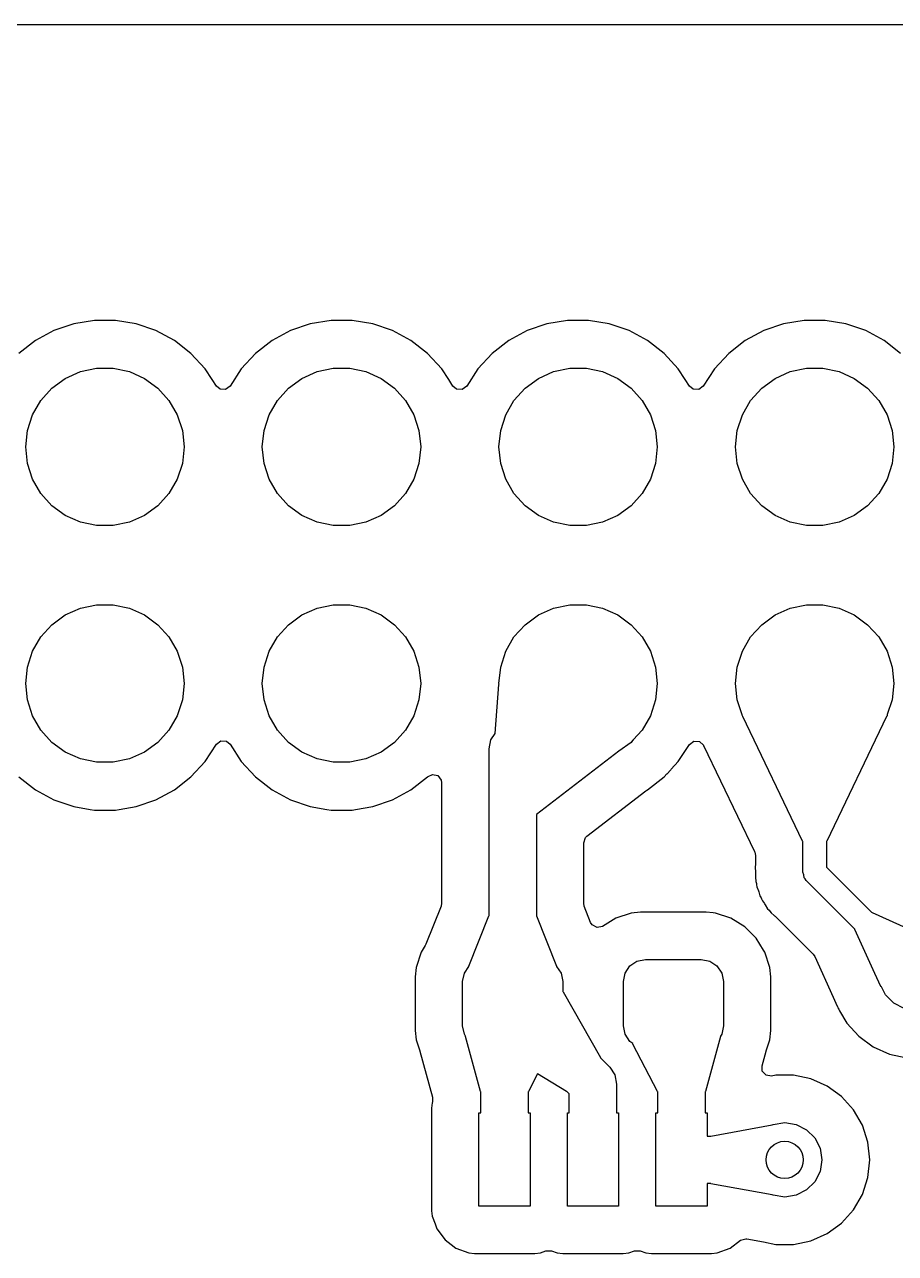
# Model space of a CAD drawing. Extents: x 106.8 to 191.4, y -142.2 to -57.6.
# Drawn here: x 139.31 to 148.66, y -70.8 to -57.61 of the extents above; entities that cross this region are included whole.
import ezdxf

# ---------------------------------------------------------------- set-up
doc = ezdxf.new("R2010")
doc.units = 0
doc.layers.add('BLACK', color=7, linetype='CONTINUOUS')

msp = doc.modelspace()

# ---------------------------------------------------------------- linework, layer by layer
at = {"layer": 'BLACK', "linetype": 'CONTINUOUS'}
for p, q in [((111.602, -57.6091), (186.522, -57.6091)), ((140.065, -60.7851), (139.842, -60.8222)), ((140.29, -60.7851), (140.065, -60.7851)), ((140.065, -60.7851), (140.065, -60.7851)), ((140.512, -60.8222), (140.29, -60.7851)), ((140.29, -60.7851), (140.29, -60.7851)), ((142.605, -60.7851), (142.382, -60.8222)), ((142.83, -60.7851), (142.605, -60.7851)), ((142.605, -60.7851), (142.605, -60.7851)), ((143.052, -60.8222), (142.83, -60.7851)), ((142.83, -60.7851), (142.83, -60.7851)), ((145.145, -60.7851), (144.922, -60.8222)), ((145.37, -60.7851), (145.145, -60.7851)), ((145.145, -60.7851), (145.145, -60.7851)), ((145.592, -60.8222), (145.37, -60.7851)), ((145.37, -60.7851), (145.37, -60.7851)), ((147.685, -60.7851), (147.462, -60.8222)), ((147.91, -60.7851), (147.685, -60.7851)), ((147.685, -60.7851), (147.685, -60.7851)), ((148.132, -60.8222), (147.91, -60.7851)), ((147.91, -60.7851), (147.91, -60.7851)), ((139.63, -60.8953), (139.432, -61.0024)), ((139.842, -60.8222), (139.63, -60.8953)), ((140.725, -60.8953), (140.512, -60.8222)), ((140.923, -61.0024), (140.725, -60.8953)), ((140.725, -60.8953), (140.725, -60.8953)), ((140.725, -60.8953), (140.725, -60.8953)), ((142.17, -60.8953), (141.972, -61.0024)), ((142.382, -60.8222), (142.17, -60.8953)), ((143.265, -60.8953), (143.052, -60.8222)), ((143.463, -61.0024), (143.265, -60.8953)), ((143.265, -60.8953), (143.265, -60.8953)), ((143.265, -60.8953), (143.265, -60.8953)), ((144.71, -60.8953), (144.512, -61.0024)), ((144.922, -60.8222), (144.71, -60.8953)), ((145.805, -60.8953), (145.592, -60.8222)), ((146.003, -61.0024), (145.805, -60.8953)), ((145.805, -60.8953), (145.805, -60.8953)), ((145.805, -60.8953), (145.805, -60.8953)), ((147.25, -60.8953), (147.052, -61.0024)), ((147.462, -60.8222), (147.25, -60.8953)), ((148.345, -60.8953), (148.132, -60.8222)), ((148.543, -61.0024), (148.345, -60.8953)), ((148.345, -60.8953), (148.345, -60.8953)), ((148.345, -60.8953), (148.345, -60.8953)), ((139.432, -61.0024), (139.254, -61.1407)), ((141.1, -61.1407), (140.923, -61.0024)), ((141.972, -61.0024), (141.794, -61.1407)), ((143.64, -61.1407), (143.463, -61.0024)), ((144.512, -61.0024), (144.334, -61.1407)), ((146.18, -61.1407), (146.003, -61.0024)), ((147.052, -61.0024), (146.874, -61.1407)), ((148.72, -61.1407), (148.543, -61.0024)), ((141.253, -61.3063), (141.1, -61.1407)), ((141.794, -61.1407), (141.641, -61.3063)), ((143.793, -61.3063), (143.64, -61.1407)), ((144.334, -61.1407), (144.181, -61.3063)), ((146.333, -61.3063), (146.18, -61.1407)), ((146.874, -61.1407), (146.721, -61.3063)), ((139.752, -61.4075), (139.914, -61.3352)), ((139.914, -61.3352), (140.088, -61.2983)), ((140.088, -61.2983), (140.266, -61.2983)), ((140.266, -61.2983), (140.44, -61.3352)), ((140.44, -61.3352), (140.602, -61.4075)), ((141.328, -61.421), (141.253, -61.3063)), ((141.641, -61.3063), (141.521, -61.4911)), ((142.292, -61.4075), (142.454, -61.3352)), ((142.454, -61.3352), (142.628, -61.2983)), ((142.628, -61.2983), (142.806, -61.2983)), ((142.806, -61.2983), (142.98, -61.3352)), ((142.98, -61.3352), (143.142, -61.4075)), ((143.868, -61.421), (143.793, -61.3063)), ((144.181, -61.3063), (144.061, -61.4911)), ((144.832, -61.4075), (144.994, -61.3352)), ((144.994, -61.3352), (145.168, -61.2983)), ((145.168, -61.2983), (145.346, -61.2983)), ((145.346, -61.2983), (145.52, -61.3352)), ((145.52, -61.3352), (145.682, -61.4075)), ((146.408, -61.421), (146.333, -61.3063)), ((146.721, -61.3063), (146.601, -61.4911)), ((147.372, -61.4075), (147.534, -61.3352)), ((147.534, -61.3352), (147.708, -61.2983)), ((147.708, -61.2983), (147.886, -61.2983)), ((147.886, -61.2983), (148.06, -61.3352)), ((148.06, -61.3352), (148.222, -61.4075)), ((139.608, -61.5119), (139.752, -61.4075)), ((140.602, -61.4075), (140.746, -61.5119)), ((141.374, -61.4911), (141.328, -61.421)), ((142.148, -61.5119), (142.292, -61.4075)), ((143.142, -61.4075), (143.286, -61.5119)), ((143.914, -61.4911), (143.868, -61.421)), ((144.688, -61.5119), (144.832, -61.4075)), ((145.682, -61.4075), (145.826, -61.5119)), ((146.454, -61.4911), (146.408, -61.421)), ((147.228, -61.5119), (147.372, -61.4075)), ((148.222, -61.4075), (148.366, -61.5119)), ((139.489, -61.644), (139.608, -61.5119)), ((140.746, -61.5119), (140.865, -61.644)), ((141.413, -61.5238), (141.374, -61.4911)), ((141.473, -61.5271), (141.413, -61.5238)), ((141.521, -61.4911), (141.473, -61.5271)), ((142.029, -61.644), (142.148, -61.5119)), ((143.286, -61.5119), (143.405, -61.644)), ((143.953, -61.5238), (143.914, -61.4911)), ((144.013, -61.5271), (143.953, -61.5238)), ((144.061, -61.4911), (144.013, -61.5271)), ((144.569, -61.644), (144.688, -61.5119)), ((145.826, -61.5119), (145.945, -61.644)), ((146.493, -61.5238), (146.454, -61.4911)), ((146.553, -61.5271), (146.493, -61.5238)), ((146.601, -61.4911), (146.553, -61.5271)), ((147.109, -61.644), (147.228, -61.5119)), ((148.366, -61.5119), (148.485, -61.644)), ((139.401, -61.7979), (139.489, -61.644)), ((140.865, -61.644), (140.954, -61.7979)), ((141.941, -61.7979), (142.029, -61.644)), ((143.405, -61.644), (143.494, -61.7979)), ((144.481, -61.7979), (144.569, -61.644)), ((145.945, -61.644), (146.034, -61.7979)), ((147.021, -61.7979), (147.109, -61.644)), ((148.485, -61.644), (148.574, -61.7979)), ((139.346, -61.9669), (139.401, -61.7979)), ((140.954, -61.7979), (141.009, -61.9669)), ((141.886, -61.9669), (141.941, -61.7979)), ((143.494, -61.7979), (143.549, -61.9669)), ((144.426, -61.9669), (144.481, -61.7979)), ((146.034, -61.7979), (146.089, -61.9669)), ((146.966, -61.9669), (147.021, -61.7979)), ((148.574, -61.7979), (148.629, -61.9669)), ((139.327, -62.1436), (139.346, -61.9669)), ((141.009, -61.9669), (141.027, -62.1436)), ((141.867, -62.1436), (141.886, -61.9669)), ((143.549, -61.9669), (143.567, -62.1436)), ((144.407, -62.1436), (144.426, -61.9669)), ((146.089, -61.9669), (146.107, -62.1436)), ((146.947, -62.1436), (146.966, -61.9669)), ((148.629, -61.9669), (148.647, -62.1436)), ((139.346, -62.3203), (139.327, -62.1436)), ((141.027, -62.1436), (141.009, -62.3203)), ((141.886, -62.3203), (141.867, -62.1436)), ((143.567, -62.1436), (143.549, -62.3203)), ((144.426, -62.3203), (144.407, -62.1436)), ((146.107, -62.1436), (146.089, -62.3203)), ((146.966, -62.3203), (146.947, -62.1436)), ((148.647, -62.1436), (148.629, -62.3203)), ((139.401, -62.4893), (139.346, -62.3203)), ((141.009, -62.3203), (140.954, -62.4893)), ((141.941, -62.4893), (141.886, -62.3203)), ((143.549, -62.3203), (143.494, -62.4893)), ((144.481, -62.4893), (144.426, -62.3203)), ((146.089, -62.3203), (146.034, -62.4893)), ((147.021, -62.4893), (146.966, -62.3203)), ((148.629, -62.3203), (148.574, -62.4893)), ((139.489, -62.6432), (139.401, -62.4893)), ((140.954, -62.4893), (140.865, -62.6432)), ((142.029, -62.6432), (141.941, -62.4893)), ((143.494, -62.4893), (143.405, -62.6432)), ((144.569, -62.6432), (144.481, -62.4893)), ((146.034, -62.4893), (145.945, -62.6432)), ((147.109, -62.6432), (147.021, -62.4893)), ((148.574, -62.4893), (148.485, -62.6432)), ((139.608, -62.7753), (139.489, -62.6432)), ((140.865, -62.6432), (140.746, -62.7753)), ((142.148, -62.7753), (142.029, -62.6432)), ((143.405, -62.6432), (143.286, -62.7753)), ((144.688, -62.7753), (144.569, -62.6432)), ((145.945, -62.6432), (145.826, -62.7753)), ((147.228, -62.7753), (147.109, -62.6432)), ((148.485, -62.6432), (148.366, -62.7753)), ((139.752, -62.8797), (139.608, -62.7753)), ((140.746, -62.7753), (140.602, -62.8797)), ((142.292, -62.8797), (142.148, -62.7753)), ((143.286, -62.7753), (143.142, -62.8797)), ((144.832, -62.8797), (144.688, -62.7753)), ((145.826, -62.7753), (145.682, -62.8797)), ((147.372, -62.8797), (147.228, -62.7753)), ((148.366, -62.7753), (148.222, -62.8797)), ((139.914, -62.952), (139.752, -62.8797)), ((140.602, -62.8797), (140.44, -62.952)), ((142.454, -62.952), (142.292, -62.8797)), ((143.142, -62.8797), (142.98, -62.952)), ((144.994, -62.952), (144.832, -62.8797)), ((145.682, -62.8797), (145.52, -62.952)), ((147.534, -62.952), (147.372, -62.8797)), ((148.222, -62.8797), (148.06, -62.952)), ((140.088, -62.9889), (139.914, -62.952)), ((140.266, -62.9889), (140.088, -62.9889)), ((140.44, -62.952), (140.266, -62.9889)), ((142.628, -62.9889), (142.454, -62.952)), ((142.806, -62.9889), (142.628, -62.9889)), ((142.98, -62.952), (142.806, -62.9889)), ((145.168, -62.9889), (144.994, -62.952)), ((145.346, -62.9889), (145.168, -62.9889)), ((145.52, -62.952), (145.346, -62.9889)), ((147.708, -62.9889), (147.534, -62.952)), ((147.886, -62.9889), (147.708, -62.9889)), ((148.06, -62.952), (147.886, -62.9889)), ((139.914, -63.8752), (140.088, -63.8383)), ((140.088, -63.8383), (140.266, -63.8383)), ((140.266, -63.8383), (140.44, -63.8752)), ((142.454, -63.8752), (142.628, -63.8383)), ((142.628, -63.8383), (142.806, -63.8383)), ((142.806, -63.8383), (142.98, -63.8752)), ((144.994, -63.8752), (145.168, -63.8383)), ((145.168, -63.8383), (145.346, -63.8383)), ((145.346, -63.8383), (145.52, -63.8752)), ((147.534, -63.8752), (147.708, -63.8383)), ((147.708, -63.8383), (147.886, -63.8383)), ((147.886, -63.8383), (148.06, -63.8752)), ((139.608, -64.0519), (139.752, -63.9475)), ((139.752, -63.9475), (139.914, -63.8752)), ((140.44, -63.8752), (140.602, -63.9475)), ((140.602, -63.9475), (140.746, -64.0519)), ((142.148, -64.0519), (142.292, -63.9475)), ((142.292, -63.9475), (142.454, -63.8752)), ((142.98, -63.8752), (143.142, -63.9475)), ((143.142, -63.9475), (143.286, -64.0519)), ((144.688, -64.0519), (144.832, -63.9475)), ((144.832, -63.9475), (144.994, -63.8752)), ((145.52, -63.8752), (145.682, -63.9475)), ((145.682, -63.9475), (145.826, -64.0519)), ((147.228, -64.0519), (147.372, -63.9475)), ((147.372, -63.9475), (147.534, -63.8752)), ((148.06, -63.8752), (148.222, -63.9475)), ((148.222, -63.9475), (148.366, -64.0519)), ((139.489, -64.184), (139.608, -64.0519)), ((140.746, -64.0519), (140.865, -64.184)), ((142.029, -64.184), (142.148, -64.0519)), ((143.286, -64.0519), (143.405, -64.184)), ((144.569, -64.184), (144.688, -64.0519)), ((145.826, -64.0519), (145.945, -64.184)), ((147.109, -64.184), (147.228, -64.0519)), ((148.366, -64.0519), (148.485, -64.184)), ((139.401, -64.3379), (139.489, -64.184)), ((140.865, -64.184), (140.954, -64.3379)), ((141.941, -64.3379), (142.029, -64.184)), ((143.405, -64.184), (143.494, -64.3379)), ((144.481, -64.3379), (144.569, -64.184)), ((145.945, -64.184), (146.034, -64.3379)), ((147.021, -64.3379), (147.109, -64.184)), ((148.485, -64.184), (148.574, -64.3379)), ((139.346, -64.5069), (139.401, -64.3379)), ((140.954, -64.3379), (141.009, -64.5069)), ((141.886, -64.5069), (141.941, -64.3379)), ((143.494, -64.3379), (143.549, -64.5069)), ((144.426, -64.5069), (144.481, -64.3379)), ((146.034, -64.3379), (146.089, -64.5069)), ((146.966, -64.5069), (147.021, -64.3379)), ((148.574, -64.3379), (148.629, -64.5069)), ((139.327, -64.6836), (139.346, -64.5069)), ((141.009, -64.5069), (141.027, -64.6836)), ((141.867, -64.6836), (141.886, -64.5069)), ((143.549, -64.5069), (143.567, -64.6836)), ((144.407, -64.6836), (144.426, -64.5069)), ((146.089, -64.5069), (146.107, -64.6836)), ((146.947, -64.6836), (146.966, -64.5069)), ((148.629, -64.5069), (148.647, -64.6836)), ((139.346, -64.8603), (139.327, -64.6836)), ((141.027, -64.6836), (141.009, -64.8603)), ((141.886, -64.8603), (141.867, -64.6836)), ((143.567, -64.6836), (143.549, -64.8603)), ((144.367, -65.219), (144.406, -64.6944)), ((144.406, -64.6944), (144.408, -64.6912)), ((144.408, -64.6912), (144.407, -64.6836)), ((146.107, -64.6836), (146.089, -64.8603)), ((146.966, -64.8603), (146.947, -64.6836)), ((148.647, -64.6836), (148.629, -64.8603)), ((139.401, -65.0293), (139.346, -64.8603)), ((141.009, -64.8603), (140.954, -65.0293)), ((141.941, -65.0293), (141.886, -64.8603)), ((143.549, -64.8603), (143.494, -65.0293)), ((146.089, -64.8603), (146.034, -65.0293)), ((147.017, -65.0184), (146.966, -64.8603)), ((148.629, -64.8603), (148.577, -65.0179)), ((139.489, -65.1832), (139.401, -65.0293)), ((140.954, -65.0293), (140.865, -65.1832)), ((142.029, -65.1832), (141.941, -65.0293)), ((143.494, -65.0293), (143.405, -65.1832)), ((146.034, -65.0293), (145.945, -65.1832)), ((147.017, -65.02), (147.017, -65.0184)), ((147.018, -65.0228), (147.017, -65.02)), ((147.021, -65.0293), (147.018, -65.0228)), ((147.026, -65.0395), (147.021, -65.0293)), ((147.667, -66.377), (147.026, -65.0395)), ((148.568, -65.0395), (147.927, -66.377)), ((148.574, -65.0293), (148.568, -65.0395)), ((148.576, -65.0228), (148.574, -65.0293)), ((148.577, -65.02), (148.576, -65.0228)), ((148.577, -65.0179), (148.577, -65.0194)), ((148.577, -65.0194), (148.577, -65.02)), ((139.608, -65.3153), (139.489, -65.1832)), ((140.865, -65.1832), (140.746, -65.3153)), ((141.374, -65.3361), (141.422, -65.3001)), ((141.422, -65.3001), (141.482, -65.3034)), ((141.482, -65.3034), (141.521, -65.3361)), ((142.148, -65.3153), (142.029, -65.1832)), ((143.405, -65.1832), (143.286, -65.3153)), ((144.301, -65.3857), (144.32, -65.2885)), ((144.32, -65.2885), (144.367, -65.219)), ((145.843, -65.2964), (145.826, -65.3153)), ((145.848, -65.2928), (145.843, -65.2964)), ((145.849, -65.2918), (145.848, -65.2928)), ((145.85, -65.2883), (145.849, -65.2918)), ((145.945, -65.1832), (145.85, -65.2883)), ((146.452, -65.3382), (146.5, -65.3022)), ((146.5, -65.3022), (146.56, -65.3055)), ((146.56, -65.3055), (146.604, -65.3466)), ((139.752, -65.4197), (139.608, -65.3153)), ((139.914, -65.492), (139.752, -65.4197)), ((140.602, -65.4197), (140.44, -65.492)), ((140.746, -65.3153), (140.602, -65.4197)), ((141.253, -65.5209), (141.374, -65.3361)), ((141.521, -65.3361), (141.641, -65.5209)), ((142.292, -65.4197), (142.148, -65.3153)), ((142.454, -65.492), (142.292, -65.4197)), ((143.142, -65.4197), (142.98, -65.492)), ((143.286, -65.3153), (143.142, -65.4197)), ((144.301, -67.1756), (144.301, -65.3857)), ((145.694, -65.4111), (144.812, -66.0904)), ((145.826, -65.3153), (145.694, -65.4111)), ((146.333, -65.5209), (146.452, -65.3382)), ((146.604, -65.3466), (146.605, -65.3483)), ((146.605, -65.3483), (147.151, -66.4876)), ((140.088, -65.5289), (139.914, -65.492)), ((140.266, -65.5289), (140.088, -65.5289)), ((140.44, -65.492), (140.266, -65.5289)), ((141.1, -65.6865), (141.253, -65.5209)), ((141.641, -65.5209), (141.794, -65.6865)), ((142.628, -65.5289), (142.454, -65.492)), ((142.806, -65.5289), (142.628, -65.5289)), ((142.98, -65.492), (142.806, -65.5289)), ((146.257, -65.603), (146.333, -65.5209)), ((139.254, -65.6865), (139.432, -65.8248)), ((140.923, -65.8248), (141.1, -65.6865)), ((141.794, -65.6865), (141.972, -65.8248)), ((143.463, -65.8248), (143.64, -65.6865)), ((143.64, -65.6865), (143.646, -65.682)), ((143.64, -65.6865), (143.64, -65.6865)), ((143.646, -65.682), (143.647, -65.6833)), ((143.647, -65.6833), (143.693, -65.6593)), ((143.693, -65.6593), (143.752, -65.6725)), ((143.752, -65.6725), (143.788, -65.7202)), ((146.003, -65.8248), (146.18, -65.6865)), ((146.18, -65.6865), (146.211, -65.6534)), ((146.211, -65.6534), (146.212, -65.6522)), ((146.212, -65.6522), (146.248, -65.6143)), ((146.248, -65.6143), (146.251, -65.612)), ((146.248, -65.6143), (146.248, -65.6143)), ((146.251, -65.612), (146.257, -65.603)), ((139.432, -65.8248), (139.63, -65.9319)), ((140.725, -65.9319), (140.923, -65.8248)), ((141.972, -65.8248), (142.17, -65.9319)), ((143.265, -65.9319), (143.463, -65.8248)), ((143.788, -65.7202), (143.792, -65.7465)), ((143.792, -65.7465), (143.792, -66.0038)), ((145.983, -65.8369), (145.994, -65.8292)), ((145.994, -65.8292), (146.003, -65.8248)), ((139.63, -65.9319), (139.842, -66.005)), ((140.512, -66.005), (140.725, -65.9319)), ((142.17, -65.9319), (142.382, -66.005)), ((143.052, -66.005), (143.265, -65.9319)), ((145.352, -66.3229), (145.983, -65.8369)), ((139.842, -66.005), (140.02, -66.0347)), ((140.02, -66.0347), (140.065, -66.0421)), ((140.065, -66.0421), (140.065, -66.0421)), ((140.065, -66.0421), (140.29, -66.0421)), ((140.29, -66.0421), (140.329, -66.0356)), ((140.329, -66.0356), (140.512, -66.005)), ((142.382, -66.005), (142.56, -66.0347)), ((142.56, -66.0347), (142.605, -66.0421)), ((142.605, -66.0421), (142.605, -66.0421)), ((142.605, -66.0421), (142.83, -66.0421)), ((142.83, -66.0421), (142.869, -66.0356)), ((142.869, -66.0356), (143.052, -66.005)), ((143.79, -66.0416), (143.789, -66.0609)), ((143.789, -66.0609), (143.789, -66.0618)), ((143.789, -66.0618), (143.789, -66.0634)), ((143.789, -66.0634), (143.789, -66.0634)), ((143.789, -66.0634), (143.792, -66.1449)), ((143.792, -66.0104), (143.79, -66.0416)), ((143.792, -66.0038), (143.792, -66.0104)), ((144.812, -66.0904), (144.809, -66.0914)), ((144.809, -66.0914), (144.809, -67.1745)), ((143.792, -66.1449), (143.792, -66.1515)), ((143.792, -66.1515), (143.792, -67.0433)), ((145.317, -66.3925), (145.338, -66.336)), ((145.338, -66.336), (145.352, -66.3229)), ((145.317, -67.0433), (145.317, -66.3925)), ((147.151, -66.4876), (147.153, -66.4926)), ((147.153, -66.4926), (147.162, -66.5306)), ((147.669, -66.3802), (147.667, -66.377)), ((147.67, -66.3805), (147.669, -66.3802)), ((147.67, -66.7086), (147.67, -66.3805)), ((147.927, -66.377), (147.924, -66.3798)), ((147.924, -66.3798), (147.924, -66.656)), ((147.162, -66.5306), (147.162, -66.6287)), ((147.162, -66.6287), (147.159, -66.6479)), ((147.159, -66.6479), (147.159, -66.6479)), ((147.159, -66.6479), (147.159, -66.6483)), ((147.159, -66.6483), (147.162, -66.7172)), ((147.162, -66.7172), (147.162, -66.72)), ((147.162, -66.72), (147.162, -66.7486)), ((147.162, -66.7486), (147.162, -66.7513)), ((147.162, -66.7513), (147.162, -66.7513)), ((147.162, -66.7513), (147.162, -66.7544)), ((147.162, -66.7544), (147.163, -66.7627)), ((147.679, -66.7388), (147.67, -66.7086)), ((147.686, -66.7695), (147.679, -66.7388)), ((147.924, -66.656), (148.408, -67.1395)), ((147.163, -66.7627), (147.164, -66.8088)), ((147.164, -66.8088), (147.171, -66.8312)), ((147.171, -66.8312), (147.174, -66.8447)), ((147.174, -66.8447), (147.177, -66.8679)), ((147.177, -66.8679), (147.194, -66.9108)), ((147.689, -66.7746), (147.686, -66.7695)), ((147.69, -66.7773), (147.689, -66.7746)), ((147.694, -66.7802), (147.69, -66.7773)), ((147.707, -66.7984), (147.694, -66.7802)), ((148.229, -67.3199), (147.707, -66.7984)), ((147.194, -66.9108), (147.196, -66.9187)), ((147.196, -66.9187), (147.209, -66.963)), ((147.209, -66.963), (147.221, -66.9831)), ((147.221, -66.9831), (147.227, -66.9955)), ((147.227, -66.9955), (147.236, -67.0172)), ((147.236, -67.0172), (147.236, -67.0172)), ((147.236, -67.0172), (147.236, -67.0172)), ((147.236, -67.0172), (147.257, -67.0461)), ((143.786, -67.0758), (143.624, -67.4827)), ((143.792, -67.0433), (143.786, -67.0758)), ((145.324, -67.0758), (145.317, -67.0433)), ((145.392, -67.2485), (145.324, -67.0758)), ((145.828, -67.1481), (145.663, -67.203)), ((145.928, -67.1379), (145.828, -67.1481)), ((145.93, -67.1377), (145.928, -67.1379)), ((145.928, -67.1379), (145.928, -67.1379)), ((145.933, -67.1377), (145.93, -67.1377)), ((146.627, -67.1377), (145.933, -67.1377)), ((145.933, -67.1377), (145.933, -67.1377)), ((146.63, -67.1377), (146.627, -67.1377)), ((146.632, -67.1379), (146.63, -67.1377)), ((146.707, -67.1456), (146.632, -67.1379)), ((146.632, -67.1379), (146.632, -67.1379)), ((146.732, -67.1481), (146.707, -67.1456)), ((146.897, -67.203), (146.732, -67.1481)), ((147.257, -67.0461), (147.263, -67.0545)), ((147.263, -67.0545), (147.267, -67.0615)), ((147.267, -67.0615), (147.291, -67.1012)), ((147.291, -67.1012), (147.291, -67.1012)), ((147.291, -67.1012), (147.291, -67.1012)), ((147.291, -67.1012), (147.307, -67.1177)), ((147.307, -67.1177), (147.316, -67.1282)), ((147.316, -67.1282), (147.33, -67.1471)), ((147.33, -67.1471), (147.363, -67.1744)), ((148.408, -67.1395), (148.408, -67.1394)), ((148.408, -67.1394), (148.413, -67.1405)), ((148.413, -67.1405), (148.817, -67.3241)), ((144.083, -67.7184), (144.298, -67.1786)), ((144.298, -67.1786), (144.301, -67.1756)), ((144.809, -67.1745), (144.809, -67.1746)), ((144.809, -67.1746), (144.812, -67.1786)), ((144.812, -67.1786), (145.027, -67.7184)), ((145.408, -67.2744), (145.392, -67.2485)), ((145.461, -67.3029), (145.408, -67.2744)), ((145.663, -67.203), (145.52, -67.2908)), ((147.046, -67.2945), (146.897, -67.203)), ((147.363, -67.1744), (147.366, -67.1765)), ((147.366, -67.1765), (147.372, -67.1821)), ((147.372, -67.1821), (147.78, -67.5897)), ((145.52, -67.2908), (145.461, -67.3029)), ((147.169, -67.4179), (147.046, -67.2945)), ((148.229, -67.3241), (148.229, -67.3199)), ((148.443, -67.7952), (148.229, -67.3241)), ((143.617, -67.4963), (143.574, -67.5663)), ((143.624, -67.4827), (143.617, -67.4963)), ((147.248, -67.5463), (147.169, -67.4179)), ((147.261, -67.5663), (147.248, -67.5463)), ((143.574, -67.5663), (143.519, -67.7318)), ((143.574, -67.5663), (143.574, -67.5663)), ((143.574, -67.5663), (143.574, -67.5663)), ((145.812, -67.7158), (145.889, -67.6643)), ((145.889, -67.6643), (145.98, -67.6462)), ((145.98, -67.6462), (146.58, -67.6462)), ((146.58, -67.6462), (146.671, -67.6643)), ((146.671, -67.6643), (146.748, -67.7158)), ((147.316, -67.7318), (147.261, -67.5663)), ((147.78, -67.5897), (147.797, -67.6155)), ((147.797, -67.6155), (147.995, -68.0505)), ((143.519, -67.7318), (143.509, -67.8318)), ((143.519, -67.7318), (143.519, -67.7318)), ((144.017, -67.8837), (144.036, -67.7928)), ((144.036, -67.7928), (144.083, -67.7225)), ((144.083, -67.7225), (144.083, -67.7184)), ((145.027, -67.7184), (145.027, -67.7216)), ((145.027, -67.7216), (145.074, -67.7928)), ((145.074, -67.7928), (145.093, -67.8837)), ((145.743, -67.8837), (145.761, -67.7928)), ((145.761, -67.7928), (145.812, -67.7158)), ((146.748, -67.7158), (146.799, -67.7928)), ((146.799, -67.7928), (146.817, -67.8837)), ((147.326, -67.834), (147.316, -67.7318)), ((147.316, -67.7318), (147.316, -67.7318)), ((148.507, -67.9354), (148.443, -67.7952)), ((143.509, -67.8318), (143.509, -67.8318)), ((143.509, -67.8318), (143.509, -67.834)), ((143.509, -67.834), (143.509, -67.8362)), ((143.509, -67.8362), (143.509, -67.8362)), ((143.509, -67.8362), (143.509, -68.4062)), ((144.017, -68.3587), (144.017, -67.8837)), ((145.093, -67.8837), (145.093, -67.9904)), ((145.743, -68.3587), (145.743, -67.8837)), ((146.817, -67.8837), (146.817, -68.3587)), ((147.326, -68.4084), (147.326, -67.834)), ((148.513, -67.9414), (148.507, -67.9354)), ((148.557, -68.0277), (148.513, -67.9414)), ((148.513, -67.9414), (148.513, -67.9414)), ((145.093, -67.9904), (145.093, -67.9904)), ((145.093, -67.9904), (145.097, -67.9947)), ((145.097, -67.9947), (145.497, -68.7002)), ((147.995, -68.0505), (148.039, -68.1479)), ((148.646, -68.1162), (148.557, -68.0277)), ((148.039, -68.1479), (148.04, -68.1488)), ((148.04, -68.1488), (148.04, -68.1488)), ((148.04, -68.1488), (148.041, -68.1519)), ((148.041, -68.1519), (148.046, -68.1639)), ((148.046, -68.1639), (148.055, -68.1786)), ((148.055, -68.1786), (148.057, -68.1827)), ((148.057, -68.1827), (148.061, -68.1898)), ((148.061, -68.1898), (148.065, -68.1965)), ((148.065, -68.1965), (148.142, -68.3293)), ((148.757, -68.173), (148.646, -68.1162)), ((148.142, -68.3293), (148.142, -68.3295)), ((148.142, -68.3295), (148.27, -68.4715)), ((143.509, -68.4062), (143.509, -68.4062)), ((143.509, -68.4062), (143.509, -68.4084)), ((143.509, -68.4084), (143.509, -68.4106)), ((143.509, -68.4106), (143.509, -68.4106)), ((143.509, -68.4106), (143.519, -68.5106)), ((144.036, -68.4496), (144.017, -68.3587)), ((144.049, -68.4696), (144.036, -68.4496)), ((144.048, -68.4736), (144.049, -68.4696)), ((145.761, -68.4496), (145.743, -68.3587)), ((145.812, -68.5266), (145.761, -68.4496)), ((146.799, -68.4496), (146.787, -68.4686)), ((146.787, -68.4686), (146.787, -68.4736)), ((146.817, -68.3587), (146.799, -68.4496)), ((147.316, -68.5106), (147.326, -68.4084)), ((148.27, -68.4715), (148.424, -68.5837)), ((143.519, -68.5106), (143.558, -68.6264)), ((144.211, -69.0626), (144.048, -68.4736)), ((145.846, -68.5492), (145.812, -68.5266)), ((145.846, -68.5545), (145.846, -68.5492)), ((146.11, -69.0649), (145.846, -68.5545)), ((146.787, -68.4736), (146.624, -69.0626)), ((147.277, -68.6264), (147.316, -68.5106)), ((148.424, -68.5837), (148.599, -68.6614)), ((143.558, -68.6264), (143.559, -68.6306)), ((143.559, -68.6306), (143.695, -69.1239)), ((145.497, -68.7002), (145.497, -68.704)), ((145.497, -68.704), (145.597, -68.8041)), ((147.232, -68.7891), (147.276, -68.6306)), ((147.276, -68.6306), (147.277, -68.6264)), ((148.599, -68.6614), (148.786, -68.7011)), ((145.597, -68.8041), (145.597, -68.8041)), ((145.597, -68.8041), (145.652, -68.8865)), ((147.235, -68.8455), (147.232, -68.7891)), ((147.276, -68.8901), (147.235, -68.8455)), ((144.823, -68.8754), (144.725, -69.0649)), ((145.134, -69.0624), (144.823, -68.8754)), ((145.652, -68.8865), (145.671, -68.9837)), ((145.671, -68.9837), (145.671, -69.2938)), ((147.335, -68.8985), (147.276, -68.8901)), ((147.379, -68.8891), (147.335, -68.8985)), ((147.57, -68.8891), (147.379, -68.8891)), ((147.379, -68.8891), (147.379, -68.8891)), ((147.757, -68.9288), (147.57, -68.8891)), ((147.858, -68.9735), (147.757, -68.9288)), ((147.932, -69.0065), (147.858, -68.9735)), ((143.695, -69.1239), (143.693, -69.178)), ((144.213, -69.0667), (144.211, -69.0626)), ((144.213, -69.2938), (144.213, -69.0667)), ((144.725, -69.0649), (144.721, -69.0676)), ((144.721, -69.0676), (144.721, -69.2938)), ((145.138, -69.0636), (145.134, -69.0624)), ((145.163, -69.0889), (145.138, -69.0636)), ((145.163, -69.2938), (145.163, -69.0889)), ((146.112, -69.0678), (146.11, -69.0649)), ((146.113, -69.0682), (146.112, -69.0678)), ((146.113, -69.2938), (146.113, -69.0682)), ((146.624, -69.0626), (146.621, -69.0657)), ((146.621, -69.0657), (146.621, -69.2938)), ((148.086, -69.1187), (147.932, -69.0065)), ((148.214, -69.2607), (148.086, -69.1187)), ((143.691, -69.1846), (143.684, -69.2428)), ((143.684, -69.2428), (143.684, -69.2428)), ((143.684, -69.2428), (143.684, -69.2452)), ((143.684, -69.2452), (143.684, -70.3424)), ((143.693, -69.178), (143.691, -69.1846)), ((148.309, -69.426), (148.214, -69.2607)), ((144.192, -70.2938), (144.192, -69.2938)), ((144.192, -69.2938), (144.213, -69.2938)), ((144.721, -69.2938), (144.743, -69.2938)), ((144.743, -69.2938), (144.743, -70.2938)), ((145.142, -70.2938), (145.142, -69.2938)), ((145.142, -69.2938), (145.163, -69.2938)), ((145.671, -69.2938), (145.692, -69.2938)), ((145.692, -69.2938), (145.692, -70.2938)), ((146.093, -70.2938), (146.093, -69.2938)), ((146.093, -69.2938), (146.113, -69.2938)), ((146.621, -69.2938), (146.642, -69.2938)), ((146.642, -69.2938), (146.642, -69.5436)), ((146.684, -69.5418), (147.342, -69.4218)), ((147.342, -69.4218), (147.351, -69.4172)), ((147.351, -69.4172), (147.475, -69.3976)), ((147.475, -69.3976), (147.599, -69.4172)), ((147.599, -69.4172), (147.71, -69.474)), ((147.71, -69.474), (147.799, -69.5625)), ((148.368, -69.6077), (148.309, -69.426)), ((146.642, -69.5436), (146.681, -69.5436)), ((146.681, -69.5436), (146.684, -69.5418)), ((147.799, -69.5625), (147.855, -69.674)), ((148.388, -69.7976), (148.368, -69.6077)), ((147.855, -69.674), (147.875, -69.7976)), ((147.855, -69.9212), (147.799, -70.0327)), ((147.875, -69.7976), (147.855, -69.9212)), ((148.368, -69.9875), (148.388, -69.7976)), ((146.682, -70.0516), (146.642, -70.0516)), ((146.642, -70.0516), (146.642, -70.2938)), ((146.684, -70.0534), (146.682, -70.0516)), ((147.342, -70.1734), (146.684, -70.0534)), ((147.799, -70.0327), (147.71, -70.1212)), ((148.309, -70.1692), (148.368, -69.9875)), ((147.351, -70.178), (147.342, -70.1734)), ((147.475, -70.1976), (147.351, -70.178)), ((147.599, -70.178), (147.475, -70.1976)), ((147.71, -70.1212), (147.599, -70.178)), ((148.214, -70.3345), (148.309, -70.1692)), ((144.743, -70.2938), (144.192, -70.2938)), ((145.692, -70.2938), (145.142, -70.2938)), ((146.642, -70.2938), (146.093, -70.2938)), ((143.684, -70.3424), (143.684, -70.3448)), ((143.684, -70.3448), (143.684, -70.3448)), ((143.684, -70.3448), (143.691, -70.403)), ((143.691, -70.403), (143.691, -70.403)), ((143.691, -70.403), (143.691, -70.403)), ((143.691, -70.403), (143.721, -70.4857)), ((148.086, -70.4765), (148.214, -70.3345)), ((143.721, -70.4857), (143.742, -70.54)), ((143.742, -70.54), (143.829, -70.6571)), ((147.932, -70.5887), (148.086, -70.4765)), ((143.829, -70.6571), (143.895, -70.7061)), ((143.895, -70.7061), (143.946, -70.7447)), ((146.889, -70.7447), (147, -70.6615)), ((147, -70.6615), (147.057, -70.6441)), ((147.057, -70.6441), (147.068, -70.6454)), ((147.068, -70.6454), (147.247, -70.678)), ((147.247, -70.678), (147.249, -70.6785)), ((147.249, -70.6785), (147.379, -70.7061)), ((147.379, -70.7061), (147.406, -70.7061)), ((147.406, -70.7061), (147.412, -70.7064)), ((147.412, -70.7064), (147.412, -70.7063)), ((147.412, -70.7063), (147.414, -70.7064)), ((147.414, -70.7064), (147.414, -70.7064)), ((147.414, -70.7064), (147.416, -70.7066)), ((147.416, -70.7066), (147.497, -70.7061)), ((147.497, -70.7061), (147.57, -70.7061)), ((147.57, -70.7061), (147.757, -70.6664)), ((147.757, -70.6664), (147.932, -70.5887)), ((143.946, -70.7447), (144.083, -70.7958)), ((144.083, -70.7958), (144.144, -70.8023)), ((144.144, -70.8023), (144.146, -70.8023)), ((144.146, -70.8023), (144.789, -70.8023)), ((144.789, -70.8023), (144.791, -70.8023)), ((144.791, -70.8023), (144.852, -70.7958)), ((144.852, -70.7958), (144.912, -70.7734)), ((144.912, -70.7734), (144.972, -70.7729)), ((144.972, -70.7729), (144.973, -70.7733)), ((144.973, -70.7733), (145.033, -70.7958)), ((145.033, -70.7958), (145.094, -70.8023)), ((145.094, -70.8023), (145.096, -70.8023)), ((145.096, -70.8023), (145.739, -70.8023)), ((145.739, -70.8023), (145.741, -70.8023)), ((145.741, -70.8023), (145.802, -70.7958)), ((145.802, -70.7958), (145.862, -70.7734)), ((145.862, -70.7734), (145.922, -70.7729)), ((145.922, -70.7729), (145.923, -70.7733)), ((145.923, -70.7733), (145.983, -70.7958)), ((145.983, -70.7958), (146.044, -70.8023)), ((146.044, -70.8023), (146.046, -70.8023)), ((146.046, -70.8023), (146.689, -70.8023)), ((146.689, -70.8023), (146.691, -70.8023)), ((146.691, -70.8023), (146.752, -70.7958)), ((146.752, -70.7958), (146.889, -70.7447))]:
    msp.add_line(p, q, dxfattribs=at)
at = {"layer": 'BLACK'}
msp.add_circle((147.475, -69.7976), 0.2, dxfattribs=at)

doc.saveas('drawing.dxf')
